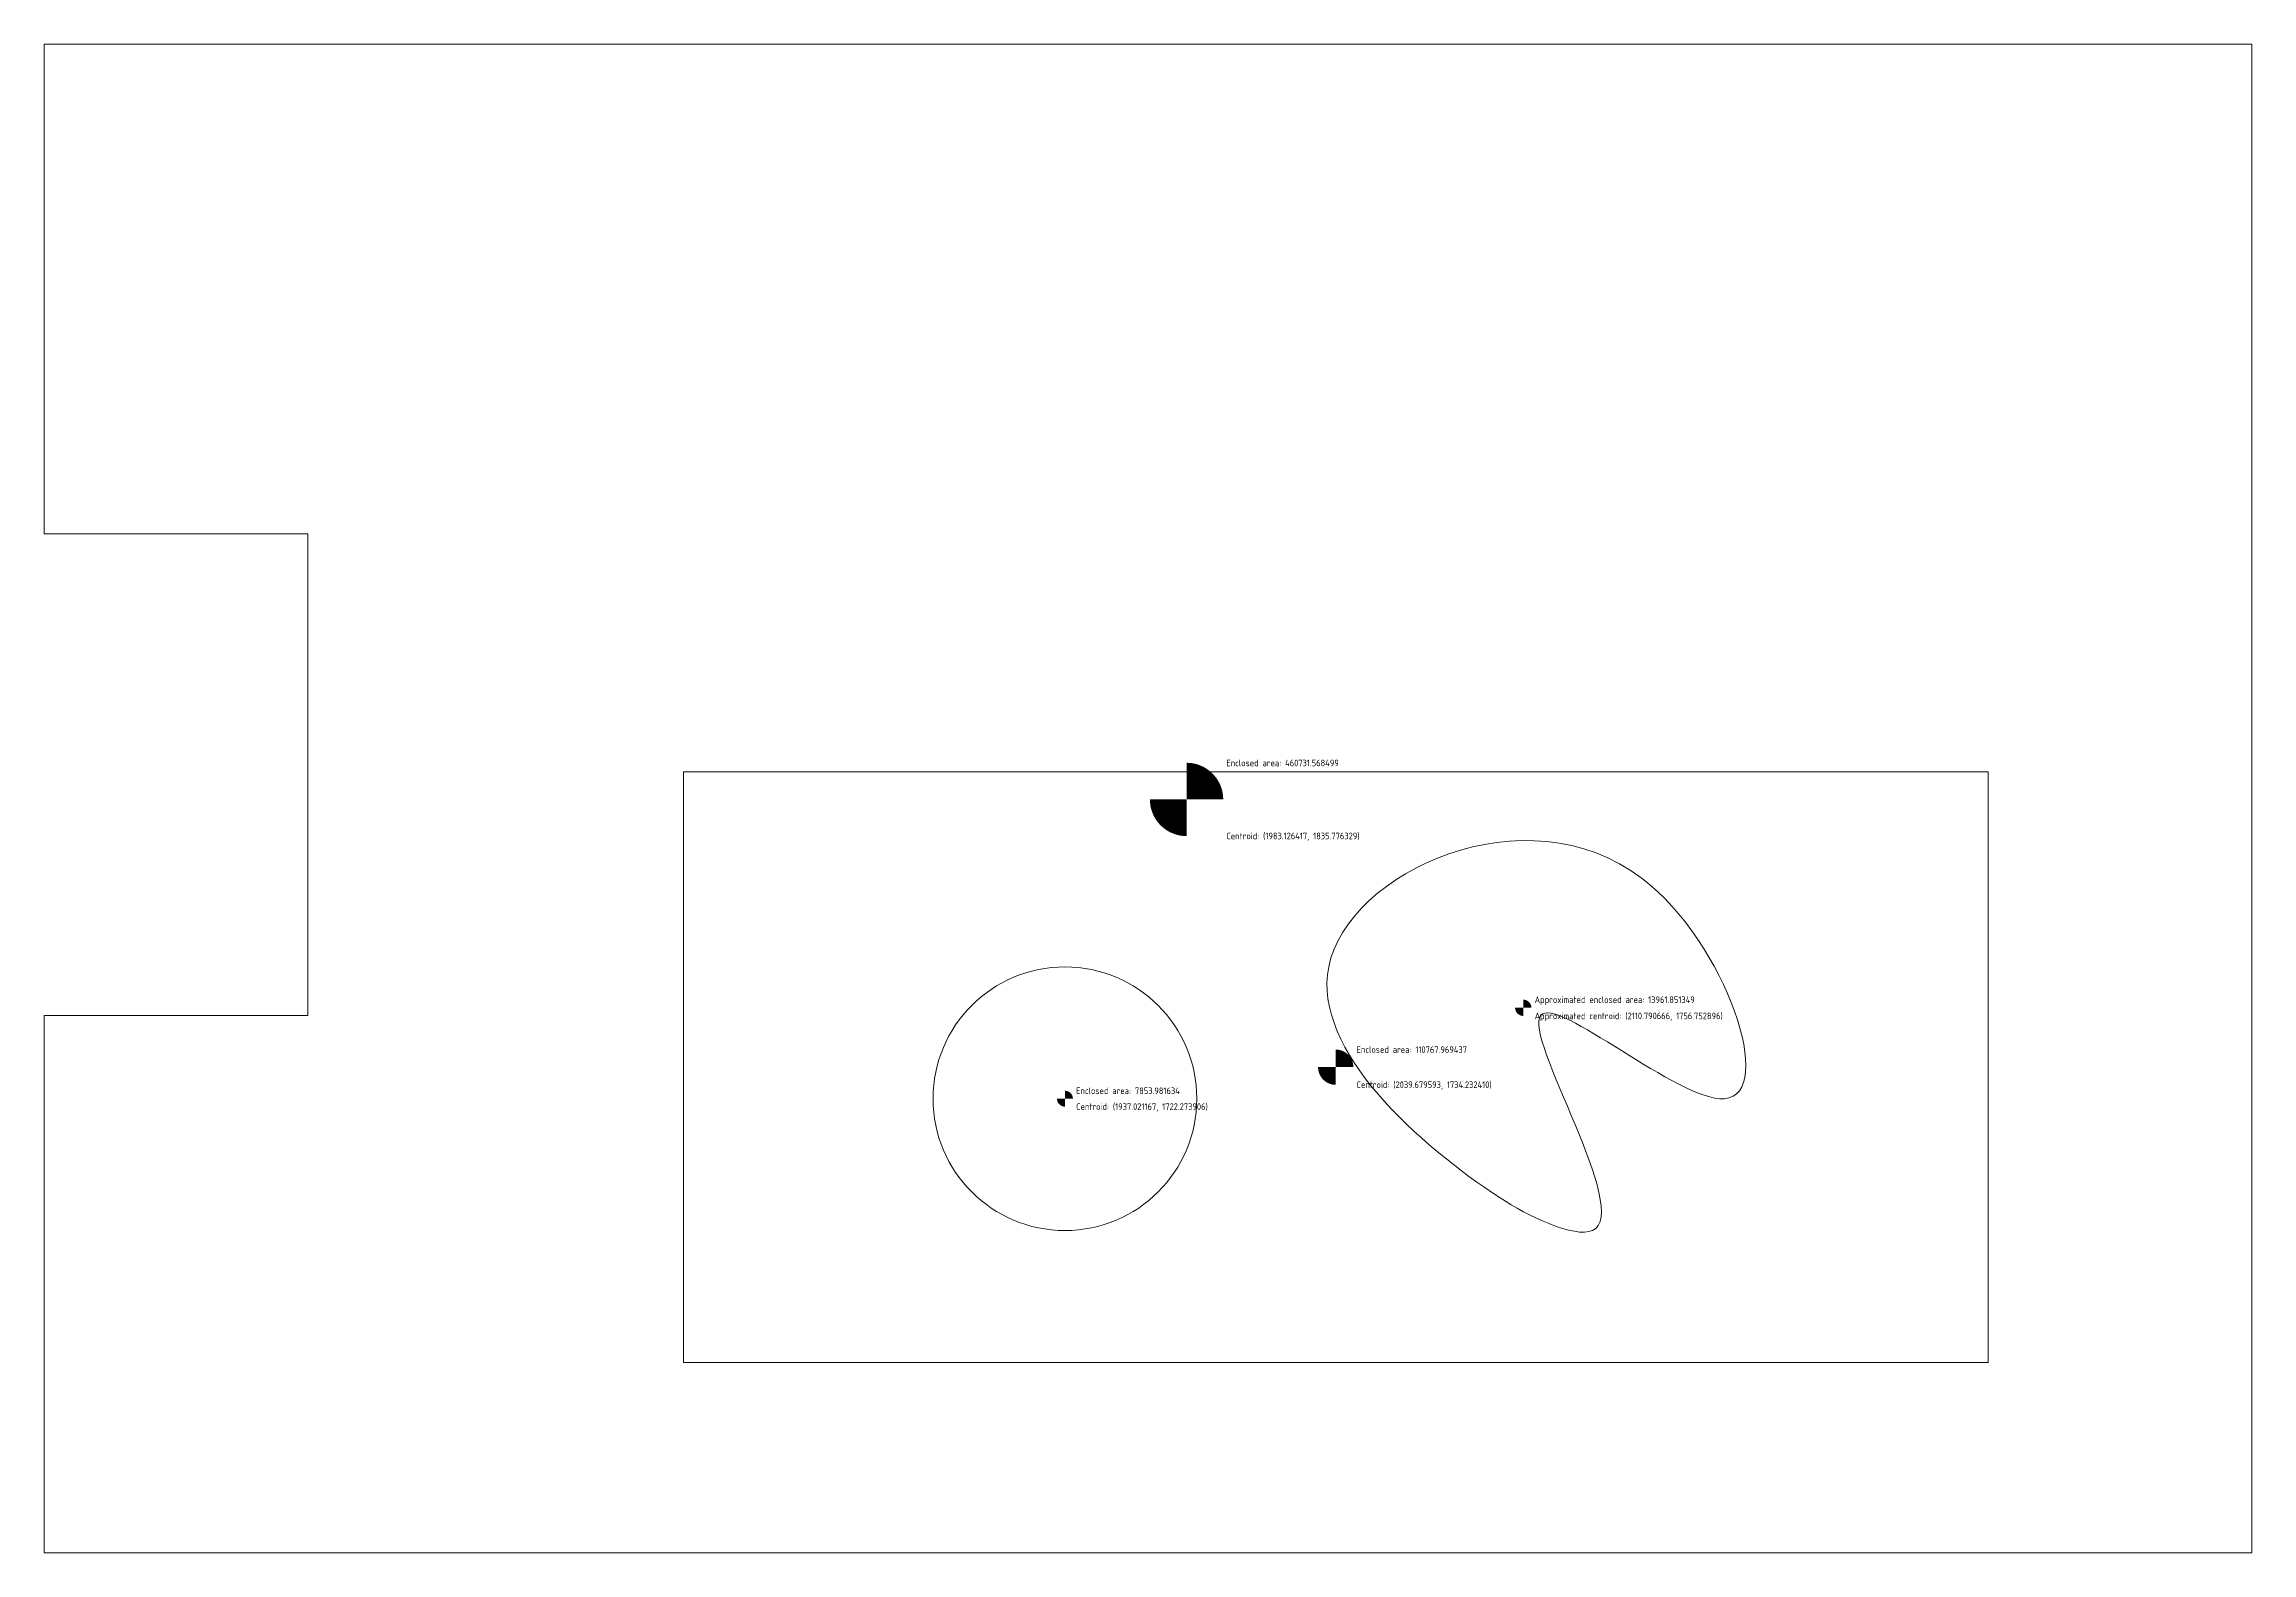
# Model space of a CAD drawing. Header units: millimetres. Extents: x 300 to 5400, y 194 to 3003.
# Drawn here: x 1550 to 2387, y 1550 to 2122 of the extents above; entities that cross this region are included whole.
import ezdxf

# ---------------------------------------------------------------- set-up
doc = ezdxf.new("R2010")
doc.units = ezdxf.units.MM
doc.layers.add('As boundaries', color=18, linetype='Continuous', lineweight=15, true_color=0x000000)
doc.layers.add('Centroid Examples (empty) ... As area centroid (empty) ... As arc segments (78)', color=3, linetype='Continuous', lineweight=15, true_color=0x00ff00)
doc.styles.add('textstyle72', font='')
doc.styles.add('textstyle73', font='')
doc.styles.add('textstyle74', font='')
doc.styles.add('textstyle75', font='')
doc.styles.add('textstyle76', font='')
doc.styles.add('textstyle77', font='')
doc.styles.add('textstyle78', font='')
doc.styles.add('textstyle79', font='')
doc.styles.get('textstyle72').set_extended_font_data('ISOCP')
doc.styles.get('textstyle73').set_extended_font_data('ISOCP')
doc.styles.get('textstyle74').set_extended_font_data('ISOCP')
doc.styles.get('textstyle75').set_extended_font_data('ISOCP')
doc.styles.get('textstyle76').set_extended_font_data('ISOCP')
doc.styles.get('textstyle77').set_extended_font_data('ISOCP')
doc.styles.get('textstyle78').set_extended_font_data('ISOCP')
doc.styles.get('textstyle79').set_extended_font_data('ISOCP')

msp = doc.modelspace()

# ---------------------------------------------------------------- linework, layer by layer
at = {"layer": 'As boundaries', "flags": 128}
for points in [[(1550, 1936.59), (1650.01, 1936.59), (1650.01, 1753.87), (1550, 1753.87), (1550, 1550), (2387.02, 1550), (2387.02, 2122.27), (1550, 2122.27)], [(1792.34, 1846.19), (2287.02, 1846.19), (2287.02, 1622.27), (1792.34, 1622.27)]]:
    msp.add_lwpolyline(points, close=True, dxfattribs=at)
at = {"layer": 'As boundaries'}
msp.add_circle((1937.02, 1722.27), 50, dxfattribs=at)
msp.add_open_spline([(2101.99, 1684.63), (2071.57, 1704.56), (1984.42, 1780.95), (2160.68, 1861.77), (2223.78, 1673.96), (2072.7, 1805.9), (2170.73, 1649.78), (2112.35, 1677.85), (2101.99, 1684.63)], degree=3, knots=[0, 0, 0, 0, 109.097627, 232.560971, 321.716825, 398.19226, 482.120927, 519.266046, 519.266046, 519.266046, 519.266046], dxfattribs=at)
at = {"layer": 'Centroid Examples (empty) ... As area centroid (empty) ... As arc segments (78)', "color": 73, "true_color": 0x9bdc70, "flags": 128}
for points in [[(1969.28, 1835.78, 0, 0, 1), (1996.97, 1835.78, 0, 0, 0), (1990.05, 1835.78, 13.98, 13.98, 0.414214), (1983.13, 1842.7, 0, 0, 0), (1983.13, 1828.86, 13.98, 13.98, -0.414214), (1976.21, 1835.78, 0, 0, 0), (1969.28, 1835.78, 0, 0, -1), (1996.97, 1835.78, 0, 0, 0)], [(2107.72, 1756.75, 0, 0, 1), (2113.86, 1756.75, 0, 0, 0), (2112.33, 1756.75, 3.1, 3.1, 0.414214), (2110.79, 1758.29, 0, 0, 0), (2110.79, 1755.22, 3.1, 3.1, -0.414214), (2109.25, 1756.75, 0, 0, 0), (2107.72, 1756.75, 0, 0, -1), (2113.86, 1756.75, 0, 0, 0)], [(2033.02, 1734.23, 0, 0, 1), (2046.34, 1734.23, 0, 0, 0), (2043.01, 1734.23, 6.72, 6.72, 0.414214), (2039.68, 1737.56, 0, 0, 0), (2039.68, 1730.9, 6.72, 6.72, -0.414214), (2036.35, 1734.23, 0, 0, 0), (2033.02, 1734.23, 0, 0, -1), (2046.34, 1734.23, 0, 0, 0)], [(1934.02, 1722.27, 0, 0, 1), (1940.02, 1722.27, 0, 0, 0), (1938.52, 1722.27, 3.03, 3.03, 0.414214), (1937.02, 1723.77, 0, 0, 0), (1937.02, 1720.77, 3.03, 3.03, -0.414214), (1935.52, 1722.27, 0, 0, 0), (1934.02, 1722.27, 0, 0, -1), (1940.02, 1722.27, 0, 0, 0)]]:
    msp.add_lwpolyline(points, format="xyseb", dxfattribs=at)

# ---------------------------------------------------------------- texts
at = {"layer": 'Centroid Examples (empty) ... As area centroid (empty) ... As arc segments (78)', "color": 73, "true_color": 0x9bdc70, "char_height": 2.5, "attachment_point": 1}
for s, insert, style in [('Enclosed area: 460731.568499', (1998.22, 1850.87), 'textstyle72'), ('Centroid: (1983.126417, 1835.776329)', (1998.22, 1823.18), 'textstyle73'), ('Approximated enclosed area: 13961.851349', (2115.11, 1761.07), 'textstyle76'), ('Approximated centroid: (2110.790666, 1756.752896)', (2115.11, 1754.93), 'textstyle77'), ('Enclosed area: 110767.969437', (2047.59, 1742.14), 'textstyle78'), ('Enclosed area: 7853.981634', (1941.27, 1726.52), 'textstyle74'), ('Centroid: (2039.679593, 1734.232410)', (2047.59, 1728.83), 'textstyle79'), ('Centroid: (1937.021167, 1722.273906)', (1941.27, 1720.52), 'textstyle75')]:
    msp.add_mtext(s, dxfattribs=dict(at, insert=insert, style=style))

doc.saveas('drawing.dxf')
